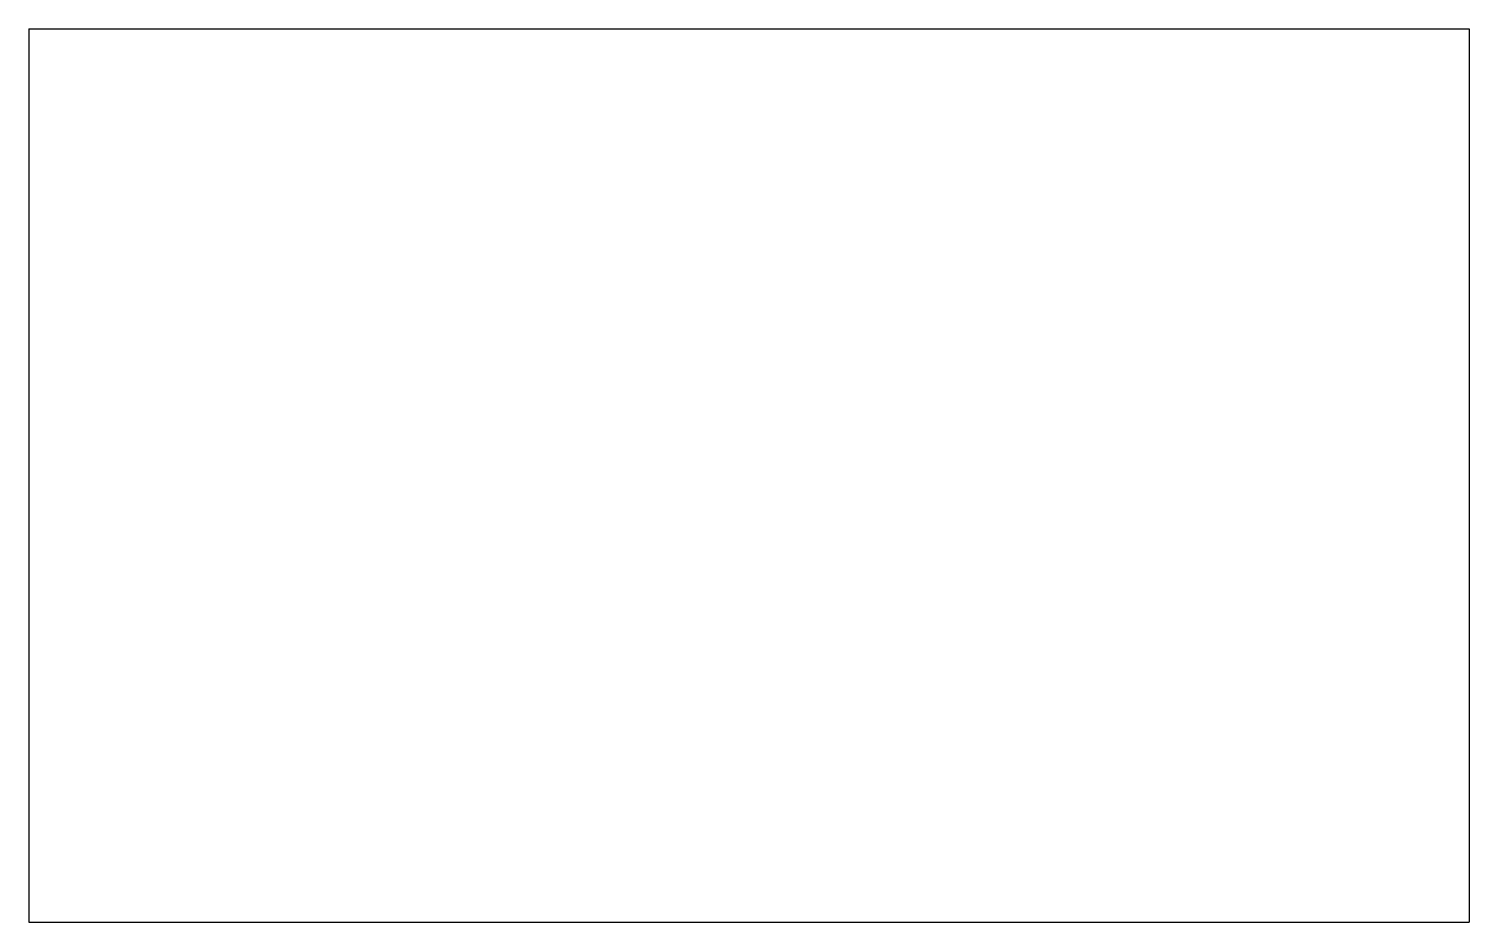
# Model space of a CAD drawing. Extents: x -110 to -10, y 10 to 72.
import ezdxf

# ---------------------------------------------------------------- set-up
doc = ezdxf.new("R2010")
doc.units = 0
doc.header["$MEASUREMENT"] = 0
doc.layers.add('MODELSKETCH_VISIBLE', color=7, linetype='CONTINUOUS')

msp = doc.modelspace()

# ---------------------------------------------------------------- linework, layer by layer
at = {"layer": 'MODELSKETCH_VISIBLE'}
for p, q in [((-110, 72), (-10, 72)), ((-110, 72), (-110, 10)), ((-10, 72), (-10, 10)), ((-110, 10), (-10, 10))]:
    msp.add_line(p, q, dxfattribs=at)

doc.saveas('drawing.dxf')
